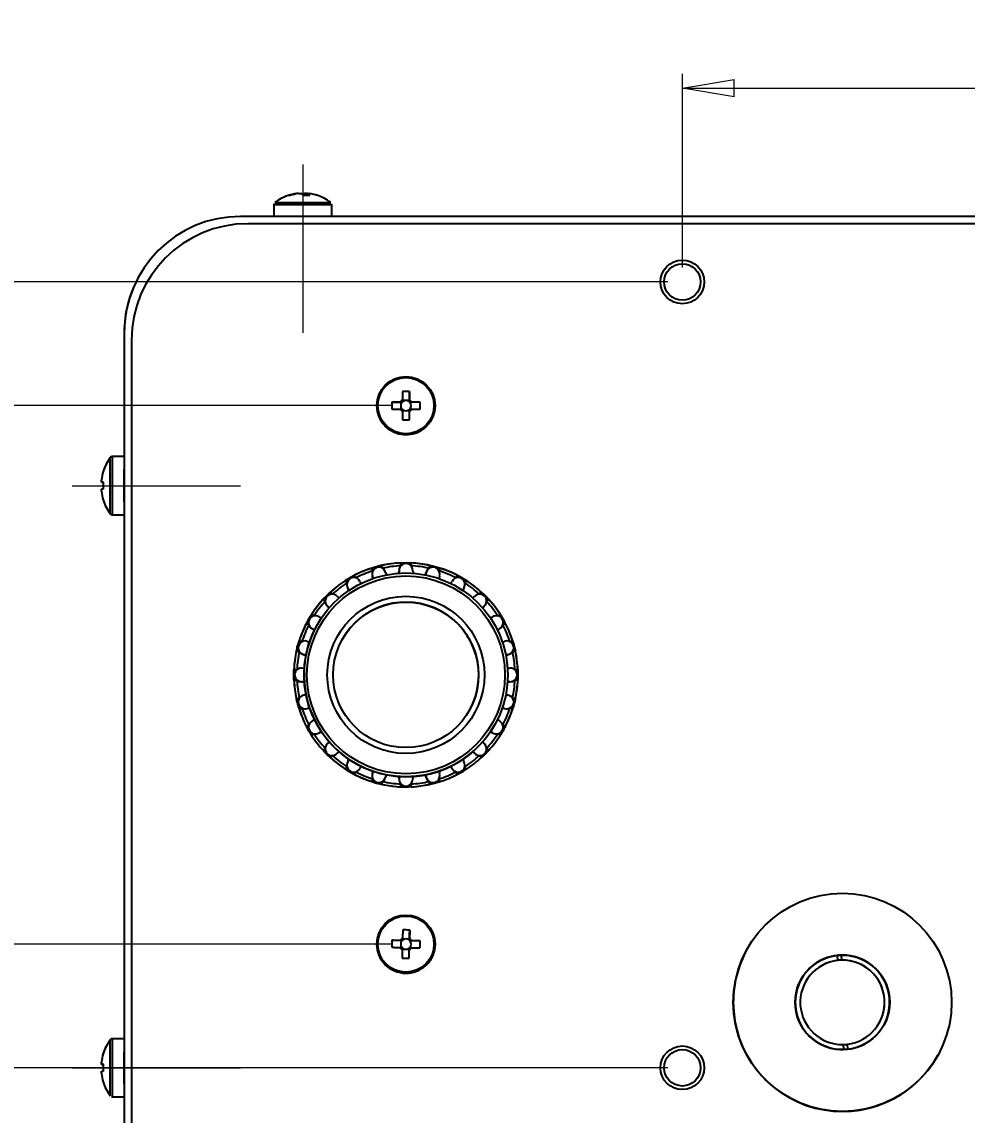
# Model space of a CAD drawing. Header units: millimetres. Extents: x 0 to 841, y 0 to 594.
# Drawn here: x 124.3 to 189.2, y 444.2 to 519.3 of the extents above; entities that cross this region are included whole.
import ezdxf

# ---------------------------------------------------------------- set-up
doc = ezdxf.new("R2010")
doc.units = ezdxf.units.MM
doc.linetypes.add('CENTERX2', pattern=[20.32, 12.7, -2.54, 2.54, -2.54])
doc.styles.add('SLDTEXTSTYLE0', font='TXT', dxfattribs={"width": 0.7})
doc.dimstyles.new('SLDDIMSTYLE0', dxfattribs={"dimtxt": 3.5, "dimasz": 3.556, "dimexe": 0, "dimexo": 0.0625, "dimgap": 0.875, "dimtad": 1, "dimrnd": 1e-09, "dimzin": 12, "dimdsep": 46, "dimtxsty": 'SLDTEXTSTYLE0', "dimblk1": 'CLOSED', "dimblk2": 'CLOSED', "dimsah": 1, "dimcen": 0.09, "dimadec": 0, "dimazin": 3, "dimtfac": 1, "dimtofl": 0, "dimtmove": 0, "dimatfit": 3, "dimldrblk": 'CLOSED', "dimfxl": 0, "dimfrac": 2, "dimtolj": 1, "dimtzin": 12, "dimarcsym": 0})

# ---------------------------------------------------------------- blocks, each defined once
blk = doc.blocks.new('_Closed')
at = {"color": 0, "linetype": 'ByBlock', "lineweight": -2}
for p, q in [((-1, 0.166667), (0, 0)), ((-1, 0.166667), (-1, -0.166667)), ((0, 0), (-1, -0.166667)), ((0, 0), (-1, 0))]:
    blk.add_line(p, q, dxfattribs=at)
blk = doc.blocks.new('_D_2')
at = {"color": 7, "linetype": 'Continuous', "lineweight": 18}
for p, q in [((169.65, 502.461), (169.65, 515.766)), ((230.79, 502.461), (230.79, 515.766)), ((169.65, 514.766), (230.79, 514.766))]:
    blk.add_line(p, q, dxfattribs=at)
at = {"color": 7, "linetype": 'Continuous', "lineweight": 18, "xscale": 3.556, "yscale": 3.556}
for p, rotation in [((169.65, 514.766, 0.45), 179.9999999103701), ((230.79, 514.766, 0.45), 359.9999999103701)]:
    blk.add_blockref('_Closed', p, dxfattribs=dict(at, rotation=rotation))
at = {"color": 7, "linetype": 'Continuous', "lineweight": 18, "insert": (198.886, 519.278), "char_height": 3.5, "attachment_point": 1, "rotation": 360, "style": 'SLDTEXTSTYLE0'}
blk.add_mtext('61', dxfattribs=at)
blk = doc.blocks.new('_D_3')
at = {"color": 7, "linetype": 'Continuous', "lineweight": 18}
for p, q in [((149.65, 492.961), (100.721, 492.961)), ((101.721, 492.961), (101.721, 455.961)), ((149.65, 455.961), (100.721, 455.961))]:
    blk.add_line(p, q, dxfattribs=at)
at = {"color": 7, "linetype": 'Continuous', "lineweight": 18, "xscale": 3.556, "yscale": 3.556}
for p, rotation in [((101.721, 492.961, 0.45), 89.99999991422226), ((101.721, 455.961, 0.45), 269.9999999142223)]:
    blk.add_blockref('_Closed', p, dxfattribs=dict(at, rotation=rotation))
at = {"color": 7, "linetype": 'Continuous', "lineweight": 18, "insert": (97.209, 472.336), "char_height": 3.5, "attachment_point": 1, "rotation": 90, "style": 'SLDTEXTSTYLE0'}
blk.add_mtext('37', dxfattribs=at)
blk = doc.blocks.new('_D_4')
at = {"color": 7, "linetype": 'Continuous', "lineweight": 18}
for p, q in [((168.65, 501.461), (76.721, 501.461)), ((77.721, 501.461), (77.721, 447.461)), ((168.65, 447.461), (76.721, 447.461))]:
    blk.add_line(p, q, dxfattribs=at)
at = {"color": 7, "linetype": 'Continuous', "lineweight": 18, "xscale": 3.556, "yscale": 3.556}
for p, rotation in [((77.721, 501.461, 0.45), 89.99999991437554), ((77.721, 447.461, 0.45), 269.9999999143755)]:
    blk.add_blockref('_Closed', p, dxfattribs=dict(at, rotation=rotation))
at = {"color": 7, "linetype": 'Continuous', "lineweight": 18, "insert": (73.209, 472.336), "char_height": 3.5, "attachment_point": 1, "rotation": 90, "style": 'SLDTEXTSTYLE0'}
blk.add_mtext('54', dxfattribs=at)

msp = doc.modelspace()

# ---------------------------------------------------------------- linework, layer by layer
at = {"color": 7, "linetype": 'CENTERX2', "lineweight": 18}
for p, q in [((143.57, 509.529), (143.57, 497.961)), ((127.722, 487.461), (139.29, 487.461)), ((127.722, 447.461), (139.29, 447.461))]:
    msp.add_line(p, q, dxfattribs=at)
at = {"color": 7, "linetype": 'Continuous', "lineweight": 25}
for p, q in [((143.241, 507.529), (143.138, 507.529)), ((143.238, 507.527), (143.247, 507.527)), ((143.259, 507.529), (143.434, 507.529)), ((143.881, 507.529), (143.706, 507.529)), ((143.708, 507.401), (143.706, 507.529)), ((143.881, 507.529), (143.871, 507.401)), ((143.898, 507.529), (143.896, 507.401)), ((143.898, 507.529), (144.001, 507.529)), ((141.569, 506.769), (141.569, 505.961)), ((141.57, 506.771), (141.57, 505.961)), ((145.57, 505.961), (145.57, 506.771)), ((240.29, 505.961), (139.29, 505.961)), ((239.79, 505.461), (139.79, 505.461)), ((239.79, 505.461), (139.79, 505.461)), ((142.57, 505.461), (142.57, 505.461)), ((143.57, 505.461), (142.57, 505.461)), ((144.57, 505.461), (144.57, 505.461)), ((132.29, 501.834), (132.289, 501.833)), ((131.289, 497.959), (131.29, 497.961)), ((131.289, 497.959), (131.289, 489.461)), ((131.29, 497.961), (131.29, 433.461)), ((131.79, 497.461), (131.79, 433.461)), ((131.79, 497.461), (131.79, 433.461)), ((148.9, 493.929), (148.9, 493.929)), ((150.89, 493.931), (150.89, 493.303)), ((149.68, 493.201), (150.308, 493.201)), ((150.308, 493.201), (150.388, 493.201)), ((150.308, 493.201), (150.308, 493.058)), ((150.308, 492.864), (150.308, 492.721)), ((150.553, 493.303), (150.41, 493.303)), ((150.89, 493.303), (150.747, 493.303)), ((150.89, 493.303), (150.89, 493.223)), ((150.912, 493.201), (150.992, 493.201)), ((151.62, 493.201), (150.992, 493.201)), ((150.992, 493.058), (150.992, 493.201)), ((150.992, 492.721), (150.992, 492.864)), ((151.62, 493.201), (151.034, 493.201)), ((149.68, 492.721), (150.266, 492.721)), ((150.41, 492.619), (150.553, 492.619)), ((150.747, 492.619), (150.89, 492.619)), ((150.89, 492.698), (150.89, 492.619)), ((150.89, 491.99), (150.89, 492.619)), ((151.034, 492.721), (151.62, 492.721)), ((152.4, 491.992), (152.4, 491.992)), ((131.29, 489.461), (130.48, 489.461)), ((129.849, 488.43), (129.849, 488.429)), ((129.721, 487.699), (129.721, 487.843)), ((129.721, 487.699), (129.867, 487.699)), ((129.849, 487.699), (129.721, 487.699)), ((129.722, 487.701), (129.722, 487.844)), ((129.722, 487.701), (129.85, 487.701)), ((129.722, 487.701), (129.827, 487.701)), ((129.85, 487.701), (129.722, 487.701)), ((129.721, 487.076), (129.721, 487.219)), ((130.335, 485.531), (130.335, 485.535)), ((130.479, 485.459), (131.289, 485.459)), ((130.48, 485.461), (131.29, 485.461)), ((131.289, 485.459), (131.289, 485.461)), ((131.289, 485.459), (131.289, 449.461)), ((148.381, 481.624), (148.371, 481.606)), ((148.381, 481.624), (148.381, 481.624)), ((150.162, 481.444), (150.181, 481.61)), ((150.181, 481.61), (150.162, 481.444)), ((150.181, 481.61), (150.181, 481.61)), ((150.239, 481.868), (150.239, 481.868)), ((151.119, 481.61), (151.138, 481.444)), ((152.097, 481.624), (152.097, 481.624)), ((153.382, 481.659), (152.381, 481.963)), ((146.649, 480.906), (146.649, 480.906)), ((147.481, 480.887), (147.581, 480.752)), ((148.371, 481.079), (148.347, 481.245)), ((148.347, 481.245), (148.347, 481.245)), ((148.347, 481.245), (148.371, 481.079)), ((149.252, 481.488), (149.314, 481.332)), ((151.986, 481.332), (152.048, 481.488)), ((152.048, 481.488), (151.998, 481.352)), ((152.048, 481.488), (152.048, 481.488)), ((152.953, 481.245), (152.928, 481.08)), ((153.719, 480.752), (153.819, 480.887)), ((153.819, 480.887), (153.809, 480.867)), ((153.829, 480.906), (153.819, 480.887)), ((153.819, 480.887), (153.819, 480.887)), ((153.829, 480.906), (153.829, 480.906)), ((146.736, 480.264), (146.669, 480.418)), ((146.669, 480.418), (146.669, 480.418)), ((146.669, 480.418), (146.736, 480.264)), ((154.631, 480.418), (154.564, 480.264)), ((154.61, 480.385), (154.631, 480.418)), ((154.631, 480.418), (154.651, 480.452)), ((154.631, 480.418), (154.631, 480.418)), ((154.651, 480.452), (154.651, 480.452)), ((145.162, 479.765), (145.162, 479.765)), ((145.926, 479.848), (146.057, 479.743)), ((155.243, 479.743), (155.374, 479.848)), ((156.138, 479.31), (156.138, 479.31)), ((145.367, 479.053), (145.263, 479.185)), ((145.263, 479.185), (145.263, 479.185)), ((145.263, 479.185), (145.367, 479.053)), ((156.037, 479.185), (155.936, 479.059)), ((155.936, 479.059), (156.037, 479.185)), ((156.037, 479.185), (156.037, 479.185)), ((143.913, 478.189), (143.913, 478.189)), ((144.021, 478.278), (144.021, 478.278)), ((144.525, 477.85), (144.525, 477.85)), ((144.692, 478.441), (144.846, 478.374)), ((156.454, 478.374), (156.607, 478.441)), ((157.279, 477.823), (157.279, 477.823)), ((144.359, 477.53), (144.224, 477.63)), ((144.224, 477.63), (144.224, 477.63)), ((144.224, 477.63), (144.359, 477.53)), ((157.076, 477.63), (156.941, 477.53)), ((156.941, 477.53), (157.076, 477.63)), ((157.076, 477.63), (157.076, 477.63)), ((143.303, 476.546), (143.303, 476.546)), ((143.865, 476.764), (144.031, 476.739)), ((157.269, 476.739), (157.435, 476.764)), ((143.779, 475.797), (143.623, 475.858)), ((143.623, 475.858), (143.623, 475.858)), ((143.623, 475.858), (143.779, 475.797)), ((157.677, 475.858), (157.521, 475.797)), ((157.521, 475.797), (157.677, 475.858)), ((157.677, 475.858), (157.677, 475.858)), ((157.977, 476.06), (157.996, 476.092)), ((157.996, 476.092), (157.997, 476.092)), ((143.5, 474.929), (143.667, 474.948)), ((157.633, 474.948), (157.8, 474.929)), ((143.059, 474.688), (143.059, 474.688)), ((158.241, 474.233), (158.241, 474.233)), ((158.34, 474.076), (158.35, 474.461)), ((143.667, 473.973), (143.5, 473.992)), ((143.5, 473.992), (143.5, 473.992)), ((143.5, 473.992), (143.667, 473.973)), ((157.8, 473.992), (157.633, 473.973)), ((157.633, 473.973), (157.8, 473.992)), ((157.8, 473.992), (157.8, 473.992)), ((143.303, 472.83), (143.303, 472.83)), ((143.623, 473.063), (143.779, 473.124)), ((157.521, 473.124), (157.677, 473.063)), ((144.031, 472.182), (143.865, 472.157)), ((143.865, 472.157), (144.031, 472.182)), ((143.865, 472.157), (143.865, 472.157)), ((157.435, 472.157), (157.269, 472.182)), ((157.269, 472.182), (157.435, 472.157)), ((157.435, 472.157), (157.435, 472.157)), ((157.996, 472.375), (157.997, 472.375)), ((144.021, 471.098), (144.021, 471.098)), ((144.224, 471.292), (144.359, 471.392)), ((156.775, 471.071), (156.775, 471.071)), ((156.941, 471.391), (157.076, 471.292)), ((144.846, 470.547), (144.692, 470.48)), ((144.692, 470.48), (144.846, 470.547)), ((144.692, 470.48), (144.692, 470.48)), ((156.607, 470.48), (156.453, 470.547)), ((156.453, 470.547), (156.607, 470.48)), ((156.607, 470.48), (156.607, 470.48)), ((157.279, 470.643), (157.279, 470.643)), ((157.387, 470.732), (157.387, 470.732)), ((145.162, 469.611), (145.162, 469.611)), ((145.263, 469.736), (145.364, 469.862)), ((155.932, 469.868), (156.037, 469.736)), ((146.057, 469.178), (145.926, 469.074)), ((145.926, 469.074), (146.057, 469.178)), ((145.926, 469.074), (145.926, 469.074)), ((155.374, 469.074), (155.243, 469.178)), ((155.243, 469.178), (155.374, 469.074)), ((155.374, 469.074), (155.374, 469.074)), ((156.138, 469.156), (156.138, 469.156)), ((146.649, 468.47), (146.649, 468.47)), ((146.669, 468.503), (146.736, 468.657)), ((146.736, 468.657), (146.69, 468.537)), ((147.471, 468.015), (147.471, 468.015)), ((147.581, 468.169), (147.481, 468.034)), ((147.491, 468.054), (147.581, 468.169)), ((153.819, 468.034), (153.719, 468.169)), ((153.719, 468.169), (153.819, 468.034)), ((153.819, 468.034), (153.819, 468.034)), ((154.564, 468.657), (154.631, 468.503)), ((154.651, 468.015), (154.651, 468.015)), ((148.347, 467.676), (148.371, 467.842)), ((148.371, 467.842), (148.347, 467.676)), ((148.347, 467.676), (148.347, 467.676)), ((149.202, 467.297), (149.202, 467.297)), ((149.314, 467.589), (149.252, 467.433)), ((149.302, 467.569), (149.314, 467.589)), ((150.181, 467.311), (150.162, 467.478)), ((150.162, 467.478), (150.181, 467.311)), ((150.181, 467.311), (150.181, 467.311)), ((151.138, 467.478), (151.119, 467.311)), ((152.048, 467.433), (151.986, 467.589)), ((151.986, 467.589), (152.048, 467.433)), ((152.048, 467.433), (152.048, 467.433)), ((152.919, 467.297), (152.919, 467.297)), ((152.928, 467.842), (152.953, 467.676)), ((151.061, 467.053), (151.061, 467.053)), ((148.9, 456.929), (148.9, 456.929)), ((150.913, 456.925), (150.898, 456.297)), ((149.686, 456.223), (150.314, 456.209)), ((150.314, 456.209), (150.31, 456.066)), ((150.314, 456.209), (150.393, 456.207)), ((150.561, 456.305), (150.418, 456.308)), ((150.898, 456.297), (150.755, 456.3)), ((150.898, 456.297), (150.896, 456.217)), ((150.918, 456.194), (150.997, 456.192)), ((150.994, 456.049), (150.997, 456.192)), ((151.625, 456.178), (150.997, 456.192)), ((150.306, 455.872), (150.302, 455.729)), ((150.402, 455.624), (150.545, 455.621)), ((150.739, 455.616), (150.882, 455.613)), ((150.867, 454.985), (150.882, 455.613)), ((150.884, 455.693), (150.882, 455.613)), ((150.986, 455.713), (150.989, 455.856)), ((174.088, 455.591), (174.088, 455.591)), ((152.4, 454.992), (152.4, 454.992)), ((180.286, 455.179), (180.309, 454.839)), ((180.608, 454.859), (180.586, 455.198)), ((183.485, 450.39), (183.485, 450.39)), ((130.365, 449.419), (130.352, 449.408)), ((130.471, 449.46), (130.426, 449.45)), ((131.29, 449.461), (130.48, 449.461)), ((180.692, 449.059), (180.714, 448.72)), ((181.013, 448.74), (180.991, 449.079)), ((181.013, 448.74), (180.991, 449.079)), ((181.013, 448.74), (181.013, 448.74)), ((129.722, 447.701), (129.722, 447.844)), ((129.849, 448.429), (129.849, 448.429)), ((187.212, 448.327), (187.212, 448.328)), ((129.721, 447.699), (129.85, 447.699)), ((129.85, 447.699), (129.721, 447.699)), ((129.85, 447.701), (129.722, 447.701)), ((129.722, 447.701), (129.867, 447.701)), ((129.722, 447.221), (129.85, 447.221)), ((129.722, 447.077), (129.722, 447.221)), ((129.85, 447.701), (129.85, 447.701)), ((130.335, 445.531), (130.335, 445.535)), ((130.479, 445.459), (131.289, 445.459)), ((130.48, 445.461), (131.29, 445.461)), ((131.289, 445.459), (131.289, 445.461)), ((131.289, 445.459), (131.289, 433.459))]:
    msp.add_line(p, q, dxfattribs=at)
at = {"color": 8, "linetype": 'Continuous', "lineweight": 25}
for p, q in [((141.569, 506.769), (141.57, 506.769)), ((139.79, 505.461), (139.79, 505.461)), ((130.479, 445.459), (130.479, 445.463))]:
    msp.add_line(p, q, dxfattribs=at)
at = {"color": 8, "linetype": 'Continuous', "lineweight": 25, "flags": 128}
for points in [[(141.57, 506.771), (141.602, 506.771), (141.794, 506.771), (142.145, 506.771), (142.621, 506.771), (143.183, 506.771), (143.778, 506.771), (144.355, 506.771), (144.862, 506.771), (145.255, 506.771), (145.498, 506.771), (145.57, 506.771)], [(130.48, 485.461), (130.48, 485.511), (130.48, 485.729), (130.48, 486.101), (130.48, 486.593), (130.48, 487.163), (130.48, 487.759), (130.48, 488.329), (130.48, 488.821), (130.48, 489.193), (130.48, 489.411), (130.48, 489.461)], [(130.48, 445.461), (130.48, 445.483), (130.48, 445.659), (130.48, 445.995), (130.48, 446.461), (130.48, 447.016), (130.48, 447.61), (130.48, 448.191), (130.48, 448.708), (130.48, 449.113), (130.48, 449.372), (130.48, 449.461)]]:
    msp.add_lwpolyline(points, dxfattribs=at)
at = {"color": 7, "linetype": 'Continuous', "lineweight": 25, "flags": 128}
for points in [[(141.641, 506.914), (141.672, 506.914), (141.858, 506.914), (142.196, 506.914), (142.655, 506.914), (143.196, 506.914), (143.771, 506.914), (144.327, 506.914), (144.816, 506.914), (145.195, 506.914), (145.429, 506.914), (145.498, 506.914)], [(144.57, 505.461), (144.494, 505.461), (144.277, 505.461), (143.952, 505.461), (143.57, 505.461)], [(148.9, 493.929), (148.739, 493.55), (148.65, 492.961)], [(150.41, 493.931), (150.41, 493.859), (150.41, 493.787), (150.41, 493.714), (150.41, 493.64), (150.41, 493.567), (150.41, 493.493), (150.41, 493.419), (150.41, 493.344)], [(150.89, 493.344), (150.89, 493.419), (150.89, 493.493), (150.89, 493.567), (150.89, 493.64), (150.89, 493.714), (150.89, 493.787), (150.89, 493.859), (150.89, 493.931)], [(150.266, 493.201), (150.192, 493.201), (150.117, 493.201), (150.044, 493.201), (149.97, 493.201), (149.897, 493.201), (149.824, 493.201), (149.752, 493.201), (149.68, 493.201)], [(150.41, 492.577), (150.41, 492.502), (150.41, 492.428), (150.41, 492.354), (150.41, 492.281), (150.41, 492.207), (150.41, 492.135), (150.41, 492.062), (150.41, 491.99)], [(150.89, 491.99), (150.89, 492.062), (150.89, 492.135), (150.89, 492.207), (150.89, 492.281), (150.89, 492.354), (150.89, 492.428), (150.89, 492.502), (150.89, 492.577)], [(130.336, 485.532), (130.336, 485.581), (130.336, 485.791), (130.336, 486.149), (130.336, 486.624), (130.336, 487.174), (130.336, 487.749), (130.336, 488.298), (130.336, 488.773), (130.336, 489.131), (130.336, 489.341), (130.336, 489.389)], [(129.849, 488.43), (129.845, 488.431), (129.843, 488.433), (129.841, 488.433), (129.841, 488.434), (129.841, 488.433), (129.843, 488.433), (129.845, 488.431), (129.849, 488.43)], [(129.85, 488.431), (129.846, 488.433), (129.844, 488.434), (129.842, 488.435), (129.842, 488.435), (129.842, 488.435), (129.844, 488.434), (129.846, 488.433), (129.85, 488.431)], [(131.29, 486.361), (131.29, 486.361), (131.29, 486.445), (131.29, 486.683), (131.29, 487.04), (131.29, 487.461), (131.29, 487.882), (131.29, 488.239), (131.29, 488.477), (131.29, 488.561)], [(129.849, 487.699), (129.827, 487.699), (129.807, 487.699), (129.788, 487.699), (129.771, 487.699), (129.756, 487.699), (129.743, 487.699), (129.731, 487.699), (129.721, 487.699)], [(129.721, 487.699), (129.731, 487.699), (129.743, 487.699), (129.756, 487.699), (129.771, 487.699), (129.788, 487.699), (129.807, 487.699), (129.827, 487.699), (129.849, 487.699)], [(129.722, 487.077), (129.722, 487.091), (129.722, 487.107), (129.722, 487.123), (129.722, 487.141), (129.722, 487.159), (129.722, 487.179), (129.722, 487.2), (129.722, 487.221)], [(129.842, 486.486), (129.841, 486.485), (129.841, 486.485), (129.841, 486.485)], [(129.85, 486.491), (129.846, 486.489), (129.844, 486.488), (129.842, 486.487), (129.842, 486.487), (129.842, 486.487)], [(148.371, 481.606), (148.359, 481.643), (148.348, 481.679), (148.338, 481.712), (148.328, 481.741), (148.321, 481.764), (148.315, 481.782), (148.312, 481.793), (148.311, 481.797)], [(149.045, 481.991), (148.936, 481.967), (148.397, 481.823)], [(149.05, 481.788), (149.042, 481.826), (149.034, 481.863), (149.027, 481.897), (149.02, 481.926), (149.015, 481.95), (149.011, 481.969), (149.009, 481.98), (149.008, 481.983)], [(150.298, 481.952), (150.296, 481.991), (150.295, 482.029), (150.293, 482.063), (150.292, 482.094), (150.291, 482.118), (150.29, 482.137), (150.289, 482.148), (150.289, 482.152)], [(151.001, 481.952), (151.003, 481.991), (151.005, 482.029), (151.007, 482.063), (151.008, 482.094), (151.009, 482.118), (151.01, 482.137), (151.011, 482.148), (151.011, 482.152)], [(152.249, 481.788), (152.258, 481.826), (152.266, 481.863), (152.273, 481.897), (152.279, 481.926), (152.285, 481.95), (152.289, 481.969), (152.291, 481.98), (152.292, 481.983)], [(152.928, 481.606), (152.94, 481.643), (152.952, 481.679), (152.962, 481.712), (152.971, 481.741), (152.979, 481.764), (152.985, 481.782), (152.988, 481.793), (152.989, 481.797)], [(146.6, 480.773), (146.578, 480.806), (146.558, 480.837), (146.54, 480.866), (146.523, 480.892), (146.51, 480.913), (146.5, 480.928), (146.494, 480.938), (146.492, 480.941)], [(146.649, 480.906), (146.63, 480.867), (146.6, 480.773)], [(147.208, 481.124), (147.191, 481.159), (147.173, 481.192), (147.157, 481.223), (147.144, 481.25), (147.132, 481.272), (147.124, 481.289), (147.118, 481.299), (147.117, 481.302)], [(154.091, 481.124), (154.109, 481.159), (154.126, 481.192), (154.142, 481.223), (154.156, 481.25), (154.168, 481.272), (154.176, 481.289), (154.181, 481.299), (154.183, 481.302)], [(154.7, 480.773), (154.721, 480.806), (154.742, 480.837), (154.76, 480.866), (154.777, 480.892), (154.79, 480.913), (154.8, 480.928), (154.806, 480.938), (154.808, 480.941)], [(145.601, 480.007), (145.575, 480.035), (145.549, 480.063), (145.526, 480.089), (145.506, 480.111), (145.489, 480.13), (145.477, 480.143), (145.469, 480.152), (145.466, 480.155)], [(155.699, 480.007), (155.725, 480.035), (155.75, 480.063), (155.774, 480.089), (155.794, 480.111), (155.811, 480.13), (155.823, 480.143), (155.831, 480.152), (155.833, 480.155)], [(145.104, 479.509), (145.075, 479.536), (145.047, 479.561), (145.022, 479.584), (144.999, 479.605), (144.981, 479.621), (144.967, 479.634), (144.959, 479.641), (144.956, 479.644)], [(156.196, 479.509), (156.225, 479.536), (156.253, 479.561), (156.278, 479.584), (156.301, 479.605), (156.319, 479.621), (156.333, 479.634), (156.341, 479.641), (156.344, 479.644)], [(144.338, 478.511), (144.305, 478.532), (144.273, 478.552), (144.244, 478.571), (144.219, 478.587), (144.198, 478.601), (144.182, 478.611), (144.173, 478.617), (144.169, 478.619)], [(156.962, 478.511), (156.995, 478.532), (157.027, 478.552), (157.056, 478.571), (157.081, 478.587), (157.102, 478.601), (157.118, 478.611), (157.127, 478.617), (157.13, 478.619)], [(143.986, 477.902), (143.951, 477.92), (143.918, 477.937), (143.887, 477.953), (143.86, 477.967), (143.838, 477.978), (143.822, 477.987), (143.812, 477.992), (143.808, 477.994)], [(157.314, 477.902), (157.348, 477.92), (157.382, 477.937), (157.412, 477.953), (157.439, 477.967), (157.461, 477.978), (157.478, 477.987), (157.488, 477.992), (157.491, 477.994)], [(143.504, 476.739), (143.467, 476.751), (143.431, 476.762), (143.399, 476.773), (143.37, 476.782), (143.346, 476.79), (143.328, 476.795), (143.317, 476.799), (143.314, 476.8)], [(157.795, 476.739), (157.833, 476.751), (157.868, 476.762), (157.901, 476.773), (157.93, 476.782), (157.954, 476.79), (157.971, 476.795), (157.982, 476.799), (157.986, 476.8)], [(143.322, 476.06), (143.284, 476.068), (143.248, 476.076), (143.214, 476.084), (143.184, 476.09), (143.16, 476.095), (143.142, 476.099), (143.131, 476.102), (143.127, 476.103)], [(157.977, 476.06), (158.015, 476.068), (158.052, 476.076), (158.086, 476.084), (158.116, 476.09), (158.14, 476.095), (158.158, 476.099), (158.169, 476.102), (158.173, 476.103)], [(143.158, 474.812), (143.119, 474.814), (143.082, 474.816), (143.047, 474.817), (143.017, 474.819), (142.992, 474.82), (142.974, 474.821), (142.962, 474.821), (142.958, 474.821)], [(158.142, 474.812), (158.181, 474.814), (158.218, 474.816), (158.253, 474.817), (158.283, 474.819), (158.308, 474.82), (158.326, 474.821), (158.338, 474.821), (158.341, 474.821)], [(142.958, 474.1), (142.962, 474.1), (142.974, 474.1), (142.992, 474.101), (143.017, 474.102), (143.047, 474.104), (143.082, 474.105), (143.119, 474.107), (143.158, 474.109)], [(158.142, 474.109), (158.208, 474.182), (158.241, 474.233)], [(158.341, 474.1), (158.338, 474.1), (158.326, 474.1), (158.308, 474.101), (158.283, 474.102), (158.253, 474.104), (158.218, 474.105), (158.181, 474.107), (158.142, 474.109)], [(143.127, 472.818), (143.131, 472.819), (143.142, 472.822), (143.16, 472.826), (143.184, 472.831), (143.214, 472.837), (143.248, 472.845), (143.284, 472.853), (143.322, 472.861)], [(157.908, 471.888), (158.008, 472.191), (158.153, 472.73)], [(158.173, 472.818), (158.169, 472.819), (158.158, 472.822), (158.14, 472.826), (158.116, 472.831), (158.086, 472.837), (158.052, 472.845), (158.015, 472.853), (157.977, 472.861)], [(143.314, 472.121), (143.317, 472.122), (143.328, 472.126), (143.346, 472.131), (143.37, 472.139), (143.399, 472.148), (143.431, 472.159), (143.467, 472.17), (143.504, 472.182)], [(157.986, 472.121), (157.982, 472.122), (157.971, 472.126), (157.954, 472.131), (157.93, 472.139), (157.901, 472.148), (157.868, 472.159), (157.833, 472.17), (157.795, 472.182)], [(143.808, 470.927), (143.812, 470.929), (143.822, 470.934), (143.838, 470.943), (143.86, 470.954), (143.887, 470.968), (143.918, 470.984), (143.951, 471.001), (143.986, 471.019)], [(144.021, 471.098), (144.003, 471.062), (143.986, 471.019)], [(157.491, 470.927), (157.488, 470.929), (157.478, 470.934), (157.461, 470.943), (157.439, 470.954), (157.412, 470.968), (157.382, 470.984), (157.348, 471.001), (157.314, 471.019)], [(157.387, 470.732), (157.587, 471.12), (157.795, 471.59)], [(144.169, 470.302), (144.173, 470.304), (144.182, 470.31), (144.198, 470.32), (144.219, 470.334), (144.244, 470.35), (144.273, 470.369), (144.305, 470.389), (144.338, 470.41)], [(157.13, 470.302), (157.127, 470.304), (157.118, 470.31), (157.102, 470.32), (157.081, 470.334), (157.056, 470.35), (157.027, 470.369), (156.995, 470.389), (156.962, 470.41)], [(144.956, 469.277), (144.959, 469.28), (144.967, 469.287), (144.981, 469.3), (144.999, 469.316), (145.022, 469.337), (145.047, 469.36), (145.075, 469.385), (145.104, 469.412)], [(145.466, 468.767), (145.469, 468.769), (145.477, 468.778), (145.489, 468.792), (145.506, 468.81), (145.526, 468.832), (145.549, 468.858), (145.575, 468.886), (145.601, 468.914)], [(155.833, 468.767), (155.831, 468.769), (155.823, 468.778), (155.811, 468.792), (155.794, 468.81), (155.774, 468.832), (155.75, 468.858), (155.725, 468.886), (155.699, 468.914)], [(156.344, 469.277), (156.341, 469.28), (156.333, 469.287), (156.319, 469.3), (156.301, 469.316), (156.278, 469.337), (156.253, 469.36), (156.225, 469.385), (156.196, 469.412)], [(146.492, 467.98), (146.494, 467.983), (146.5, 467.993), (146.51, 468.008), (146.523, 468.029), (146.54, 468.055), (146.558, 468.084), (146.578, 468.115), (146.6, 468.148)], [(154.808, 467.98), (154.806, 467.983), (154.8, 467.993), (154.79, 468.008), (154.777, 468.029), (154.76, 468.055), (154.742, 468.084), (154.721, 468.115), (154.7, 468.148)], [(147.117, 467.619), (147.118, 467.622), (147.124, 467.633), (147.132, 467.649), (147.144, 467.671), (147.157, 467.698), (147.173, 467.729), (147.191, 467.762), (147.208, 467.797)], [(148.311, 467.125), (148.312, 467.128), (148.315, 467.139), (148.321, 467.157), (148.328, 467.18), (148.338, 467.209), (148.348, 467.242), (148.359, 467.278), (148.371, 467.315)], [(152.989, 467.125), (152.988, 467.128), (152.985, 467.139), (152.979, 467.157), (152.971, 467.18), (152.962, 467.209), (152.952, 467.242), (152.94, 467.278), (152.928, 467.315)], [(154.183, 467.619), (154.181, 467.622), (154.176, 467.633), (154.168, 467.649), (154.156, 467.671), (154.142, 467.698), (154.126, 467.729), (154.109, 467.762), (154.091, 467.797)], [(149.008, 466.938), (149.009, 466.941), (149.011, 466.953), (149.015, 466.971), (149.02, 466.995), (149.027, 467.025), (149.034, 467.058), (149.042, 467.095), (149.05, 467.133)], [(150.289, 466.769), (150.289, 466.773), (150.29, 466.784), (150.291, 466.803), (150.292, 466.828), (150.293, 466.858), (150.295, 466.892), (150.296, 466.93), (150.298, 466.969)], [(151.011, 466.769), (151.011, 466.773), (151.01, 466.784), (151.009, 466.803), (151.008, 466.828), (151.007, 466.858), (151.005, 466.892), (151.003, 466.93), (151.001, 466.969)], [(152.292, 466.938), (152.291, 466.941), (152.289, 466.953), (152.285, 466.971), (152.279, 466.995), (152.273, 467.025), (152.266, 467.058), (152.258, 467.095), (152.249, 467.133)], [(150.433, 456.936), (150.431, 456.864), (150.429, 456.792), (150.428, 456.719), (150.426, 456.646), (150.424, 456.572), (150.422, 456.498), (150.421, 456.424), (150.419, 456.35)], [(150.899, 456.338), (150.901, 456.413), (150.902, 456.487), (150.904, 456.561), (150.906, 456.635), (150.908, 456.708), (150.909, 456.781), (150.911, 456.853), (150.913, 456.925)], [(150.272, 456.21), (150.197, 456.211), (150.123, 456.213), (150.049, 456.215), (149.976, 456.217), (149.903, 456.218), (149.83, 456.22), (149.757, 456.222), (149.686, 456.223)], [(151.625, 456.178), (151.554, 456.179), (151.481, 456.181), (151.408, 456.183), (151.335, 456.184), (151.262, 456.186), (151.188, 456.188), (151.114, 456.19), (151.039, 456.191)], [(149.674, 455.743), (149.746, 455.742), (149.818, 455.74), (149.891, 455.738), (149.964, 455.737), (150.038, 455.735), (150.112, 455.733), (150.186, 455.731), (150.261, 455.73)], [(150.401, 455.583), (150.399, 455.508), (150.397, 455.434), (150.396, 455.36), (150.394, 455.286), (150.392, 455.213), (150.39, 455.14), (150.389, 455.068), (150.387, 454.996)], [(150.867, 454.985), (150.869, 455.057), (150.87, 455.129), (150.872, 455.202), (150.874, 455.275), (150.875, 455.349), (150.877, 455.423), (150.879, 455.497), (150.881, 455.571)], [(151.028, 455.712), (151.102, 455.71), (151.176, 455.708), (151.25, 455.706), (151.324, 455.705), (151.397, 455.703), (151.47, 455.701), (151.542, 455.699), (151.614, 455.698)], [(130.336, 445.532), (130.336, 445.554), (130.336, 445.723), (130.336, 446.047), (130.336, 446.497), (130.336, 447.032), (130.336, 447.605), (130.336, 448.165), (130.336, 448.663), (130.336, 449.054), (130.336, 449.304), (130.336, 449.389), (130.336, 449.389)], [(131.29, 446.361), (131.29, 446.444), (131.29, 446.683), (131.29, 447.04), (131.29, 447.461), (131.29, 447.882), (131.29, 448.239), (131.29, 448.477), (131.29, 448.561)], [(129.721, 447.699), (129.721, 447.721), (129.721, 447.741), (129.721, 447.761), (129.721, 447.779), (129.721, 447.797), (129.721, 447.813), (129.721, 447.829), (129.721, 447.843)], [(129.849, 448.429), (129.845, 448.431), (129.843, 448.433), (129.841, 448.433), (129.841, 448.434), (129.841, 448.433), (129.843, 448.433), (129.845, 448.431), (129.849, 448.43)], [(129.85, 448.431), (129.846, 448.433), (129.844, 448.434), (129.842, 448.435), (129.842, 448.435), (129.842, 448.435), (129.844, 448.434), (129.846, 448.433), (129.85, 448.431)], [(129.849, 447.7), (129.827, 447.699), (129.807, 447.699), (129.788, 447.699), (129.771, 447.699), (129.756, 447.699), (129.743, 447.699), (129.731, 447.699), (129.721, 447.699)], [(129.721, 447.699), (129.731, 447.699), (129.743, 447.699), (129.756, 447.699), (129.771, 447.699), (129.788, 447.699), (129.807, 447.699), (129.827, 447.699), (129.849, 447.699)], [(129.721, 447.076), (129.721, 447.09), (129.721, 447.105), (129.721, 447.122), (129.721, 447.139), (129.721, 447.158), (129.721, 447.178), (129.721, 447.198), (129.721, 447.219)], [(129.842, 446.486), (129.841, 446.485), (129.841, 446.485), (129.841, 446.485)], [(129.85, 446.491), (129.846, 446.489), (129.844, 446.488), (129.842, 446.487), (129.842, 446.487), (129.842, 446.487)]]:
    msp.add_lwpolyline(points, dxfattribs=at)
at = {"color": 7, "linetype": 'Continuous', "lineweight": 25}
for centre, radius in [((169.65, 501.461), 1.5), ((169.65, 501.461), 1.25), ((150.65, 492.961), 2), ((150.65, 492.961), 1.928), ((150.65, 474.461), 7), ((150.65, 474.461), 6.8), ((150.65, 474.461), 5.4), ((150.65, 474.461), 5), ((180.65, 451.959), 7.5), ((150.65, 455.961), 2), ((150.65, 455.961), 1.928), ((180.65, 451.959), 3.25), ((169.65, 447.461), 1.5), ((169.65, 447.461), 1.25)]:
    msp.add_circle(centre, radius, dxfattribs=at)
for centre, radius, start, end in [((143.57, 504.361), 3.2, 107.36826, 127.05972), ((143.512, 504.547), 3.005, 97.14025, 108.25472), ((142.631, 507.182), 0.227, 74.5768, 105.4232), ((143.632, 504.548), 3.004, 97.13835, 108.25663), ((143.227, 507.142), 0.439, 36.19739, 61.89295), ((143.912, 507.142), 0.439, 118.10613, 143.80353), ((143.814, 504.101), 3.308, 85.97301, 94.02699), ((143.692, 507.142), 0.439, 36.19739, 61.89295), ((143.628, 504.549), 3.003, 71.74069, 82.86148), ((143.57, 504.361), 3.2, 52.94001, 72.63628), ((139.29, 497.961), 8, 89.99986, 179.99963), ((139.79, 497.461), 8, 89.99986, 179.99963), ((139.79, 497.461), 8, 90, 179.99965), ((139.289, 497.959), 8, 151.03897, 179.99963), ((150.65, 486.861), 7.074, 88.05574, 91.94426), ((150.65, 492.961), 2, 180.00049, 331.03897), ((156.754, 492.961), 7.078, 178.05743, 181.94346), ((150.65, 492.961), 0.453, 122.02821, 147.97249), ((150.65, 492.961), 0.356, 164.16826, 195.83244), ((150.65, 492.961), 0.355, 137.53801, 164.16826), ((150.65, 492.961), 0.356, 195.83244, 222.46269), ((150.65, 492.961), 0.355, 132.46269, 137.53801), ((150.65, 492.961), 0.355, 105.83244, 132.46269), ((150.65, 492.961), 0.355, 74.16826, 105.83244), ((150.65, 492.961), 0.355, 47.53801, 74.16826), ((150.65, 492.961), 0.453, 32.02821, 57.97249), ((150.65, 492.961), 0.355, 42.46269, 47.53801), ((150.65, 492.961), 0.355, 15.83244, 42.46269), ((150.65, 492.961), 0.356, 317.53801, 344.16826), ((150.65, 492.961), 0.356, 344.16826, 15.83244), ((144.549, 492.96), 7.076, 358.05664, 1.94425), ((150.65, 492.961), 0.453, 212.02821, 237.97249), ((150.65, 492.961), 0.356, 222.46269, 227.53801), ((150.65, 492.961), 0.356, 227.53801, 254.16826), ((150.65, 492.961), 0.356, 254.16826, 285.83244), ((150.65, 492.961), 0.356, 285.83244, 312.46269), ((150.65, 492.961), 0.453, 302.02821, 327.97249), ((150.65, 492.961), 0.356, 312.46269, 317.53801), ((150.65, 499.067), 7.081, 268.0595, 271.94406), ((132.89, 487.461), 3.2, 142.94001, 162.27445), ((132.889, 487.459), 3.191, 162.29943, 173.09425), ((132.889, 487.461), 3.191, 162.29887, 173.09476), ((132.889, 487.459), 3.2, 151.02853, 162.27445), ((129.916, 363.333), 124.368, 90.0306, 90.08953), ((133.374, 487.459), 3.533, 176.10453, 183.89503), ((133.373, 487.459), 3.533, 176.10413, 183.89542), ((133.375, 487.461), 3.533, 176.10453, 183.89503), ((133.374, 487.461), 3.533, 177.45039, 183.89536), ((132.889, 487.459), 3.191, 186.90547, 197.7003), ((129.892, 396.33), 90.891, 90.02643, 90.10706), ((132.889, 487.461), 3.191, 186.90488, 197.70079), ((132.889, 487.459), 3.2, 197.72528, 217.05972), ((132.89, 487.461), 3.2, 197.72528, 217.05972), ((150.65, 474.46), 7.7, 359.99965, 151.03897), ((150.65, 474.461), 7.7, 107.68663, 117.31337), ((150.65, 474.461), 7.5, 107.68663, 117.31337), ((148.791, 481.396), 0.47, 11.25, 198.75), ((148.791, 481.396), 0.47, 153.46799, 198.75), ((150.65, 474.461), 7.7, 92.68663, 102.31337), ((150.65, 474.461), 7.5, 92.68663, 102.31337), ((150.65, 481.641), 0.47, 356.25, 183.75), ((150.65, 481.641), 0.47, 151.03897, 183.75), ((150.65, 474.461), 7.5, 77.68663, 87.31337), ((150.65, 474.461), 7.7, 77.68663, 87.31337), ((152.508, 481.396), 0.47, 341.25, 168.75), ((152.508, 481.396), 0.47, 151.03897, 168.75), ((150.65, 474.461), 7.5, 62.68663, 72.31337), ((150.65, 474.461), 7.7, 62.68663, 72.31337), ((150.65, 474.461), 7.7, 122.68663, 132.31337), ((150.65, 474.461), 7.5, 122.68663, 132.31337), ((147.06, 480.679), 0.47, 26.25, 213.75), ((147.06, 480.679), 0.47, 168.46799, 213.75), ((154.24, 480.679), 0.47, 326.25, 153.75), ((150.65, 474.461), 7.5, 47.68663, 57.31337), ((150.65, 474.461), 7.7, 47.68663, 57.31337), ((150.65, 474.461), 7.7, 135.85711, 151.03897), ((150.65, 474.461), 7.7, 137.68663, 147.31337), ((150.65, 474.461), 7.5, 137.68663, 147.31337), ((145.573, 479.538), 0.47, 41.25, 228.75), ((145.573, 479.538), 0.47, 151.03897, 183.46799), ((145.573, 479.538), 0.47, 183.46799, 228.75), ((150.65, 474.461), 5, 331.03897, 151.03897), ((155.727, 479.538), 0.47, 311.25, 138.75), ((155.727, 479.538), 0.47, 311.25, 331.03897), ((150.65, 474.461), 7.5, 32.68663, 42.31337), ((150.65, 474.461), 7.7, 32.68663, 42.31337), ((144.432, 478.051), 0.47, 56.25, 243.75), ((156.868, 478.051), 0.47, 296.25, 123.75), ((150.65, 474.461), 7.7, 152.97704, 169.07984), ((150.65, 474.461), 7.7, 152.68663, 162.31337), ((150.65, 474.461), 7.5, 152.68663, 162.31337), ((150.65, 474.461), 7, 151.03897, 179.99965), ((144.431, 478.051), 0.47, 151.03897, 198.46799), ((144.431, 478.051), 0.47, 198.46799, 243.75), ((156.868, 478.051), 0.47, 296.25, 331.03897), ((150.65, 474.461), 7.5, 17.68663, 27.31337), ((150.65, 474.461), 7.7, 17.68663, 27.31337), ((143.714, 476.319), 0.47, 71.25, 258.75), ((143.714, 476.319), 0.47, 151.03897, 213.46799), ((157.586, 476.319), 0.47, 281.25, 108.75), ((150.65, 474.461), 7.7, 171.1722, 185.53581), ((150.65, 474.461), 7.7, 167.68663, 177.31337), ((150.65, 474.461), 7.5, 167.68663, 177.31337), ((143.714, 476.319), 0.47, 213.46799, 258.75), ((157.586, 476.319), 0.47, 281.25, 326.53201), ((150.65, 474.461), 7.5, 2.68663, 12.31337), ((150.65, 474.461), 7.7, 2.68663, 12.31337), ((143.47, 474.461), 0.47, 86.25, 273.75), ((157.83, 474.461), 0.47, 266.25, 93.75), ((150.65, 474.461), 7.7, 182.68663, 192.31337), ((143.469, 474.461), 0.47, 151.03897, 228.46799), ((143.469, 474.461), 0.47, 228.46799, 273.75), ((150.65, 474.461), 7.5, 182.68663, 192.31337), ((150.65, 474.461), 7, 179.99965, 331.03897), ((150.65, 474.46), 7.7, 331.03897, 359.99965), ((157.83, 474.461), 0.47, 266.25, 311.53201), ((150.65, 474.461), 7.5, 347.68663, 357.31337), ((150.65, 474.461), 7.7, 347.68663, 357.31337), ((150.65, 474.461), 7.7, 188.24258, 202.25139), ((143.714, 472.602), 0.47, 101.25, 288.75), ((143.714, 472.602), 0.47, 151.03897, 243.46799), ((157.586, 472.602), 0.47, 251.25, 78.75), ((150.65, 474.461), 7.7, 197.68663, 207.31337), ((143.714, 472.602), 0.47, 243.46799, 288.75), ((150.65, 474.461), 7.5, 197.68663, 207.31337), ((150.65, 474.461), 7.5, 332.68663, 342.31337), ((157.586, 472.602), 0.47, 251.25, 296.53201), ((150.65, 474.461), 7.7, 332.68663, 342.31337), ((157.586, 472.602), 0.47, 296.53201, 331.03897), ((144.432, 470.87), 0.47, 116.25, 303.75), ((144.431, 470.87), 0.47, 161.53201, 258.46799), ((156.868, 470.87), 0.47, 236.25, 63.75), ((150.65, 474.461), 7.7, 212.68663, 222.31337), ((144.431, 470.87), 0.47, 258.46799, 303.75), ((150.65, 474.461), 7.5, 212.68663, 222.31337), ((150.65, 474.461), 7.5, 317.68663, 327.31337), ((150.65, 474.461), 7.7, 317.68663, 327.31337), ((156.868, 470.87), 0.47, 236.25, 281.53201), ((156.868, 470.87), 0.47, 281.53201, 331.03897), ((145.573, 469.383), 0.47, 131.25, 318.75), ((145.573, 469.383), 0.47, 151.03897, 176.53201), ((155.727, 469.383), 0.47, 221.25, 48.75), ((150.65, 474.461), 7.7, 221.28211, 288.30835), ((145.573, 469.383), 0.47, 176.53201, 273.46799), ((150.65, 474.461), 7.7, 227.68663, 237.31337), ((145.573, 469.383), 0.47, 273.46799, 318.75), ((150.65, 474.461), 7.5, 227.68663, 237.31337), ((150.65, 474.461), 7.5, 302.68663, 312.31337), ((150.65, 474.461), 7.7, 302.68663, 312.31337), ((155.727, 469.383), 0.47, 221.25, 266.53201), ((155.727, 469.383), 0.47, 266.53201, 331.03897), ((147.06, 468.242), 0.47, 146.25, 333.75), ((147.06, 468.242), 0.47, 151.03897, 191.53201), ((147.06, 468.242), 0.47, 191.53201, 288.46799), ((147.06, 468.242), 0.47, 288.46799, 331.03897), ((150.65, 474.461), 7.7, 289.55692, 304.6725), ((154.24, 468.242), 0.47, 206.25, 33.75), ((154.24, 468.242), 0.47, 206.25, 251.53201), ((154.24, 468.242), 0.47, 251.53201, 331.03897), ((150.65, 474.461), 7.7, 242.68663, 252.31337), ((150.65, 474.461), 7.5, 242.68663, 252.31337), ((148.791, 467.525), 0.47, 161.25, 348.75), ((148.791, 467.525), 0.47, 161.25, 206.53201), ((148.791, 467.525), 0.47, 206.53201, 303.46799), ((148.791, 467.525), 0.47, 303.46799, 331.03897), ((150.65, 467.28), 0.47, 176.25, 3.75), ((150.65, 467.28), 0.47, 176.25, 221.53201), ((152.508, 467.525), 0.47, 191.25, 18.75), ((152.508, 467.525), 0.47, 191.25, 236.53201), ((152.508, 467.525), 0.47, 236.53201, 331.03897), ((150.65, 474.461), 7.5, 287.68663, 297.31337), ((150.65, 474.461), 7.7, 287.68663, 297.31337), ((150.65, 474.461), 7.7, 257.68663, 267.31337), ((150.65, 474.461), 7.5, 257.68663, 267.31337), ((150.65, 467.28), 0.47, 221.53201, 318.46799), ((150.65, 474.461), 7.5, 272.68663, 282.31337), ((150.65, 467.28), 0.47, 318.46799, 331.03897), ((150.65, 474.461), 7.7, 272.68663, 282.31337), ((150.65, 455.961), 2, 151.03897, 331.03897), ((150.506, 449.864), 7.072, 86.70329, 90.59286), ((156.751, 455.817), 7.078, 176.70568, 180.5922), ((150.65, 455.961), 0.453, 120.67708, 146.62137), ((150.65, 455.961), 0.356, 162.81714, 194.48131), ((150.65, 455.961), 0.355, 136.18688, 162.81714), ((150.65, 455.961), 0.355, 131.11157, 136.18688), ((150.65, 455.961), 0.355, 104.48131, 131.11157), ((150.65, 455.961), 0.356, 72.81714, 104.48131), ((150.65, 455.961), 0.356, 46.18688, 72.81714), ((150.65, 455.961), 0.355, 41.11157, 46.18688), ((150.65, 455.961), 0.453, 30.67708, 56.62137), ((150.65, 455.961), 0.355, 14.48131, 41.11157), ((150.65, 455.961), 0.355, 342.81714, 14.48131), ((144.544, 456.104), 7.082, 356.70726, 0.5916), ((150.65, 455.961), 0.453, 210.67708, 236.62137), ((150.65, 455.961), 0.356, 194.48131, 221.11157), ((150.65, 455.961), 0.356, 221.11157, 226.18688), ((150.65, 455.961), 0.356, 226.18688, 252.81714), ((150.65, 455.961), 0.356, 252.81714, 284.48131), ((150.65, 455.961), 0.356, 284.48131, 311.11157), ((150.65, 455.961), 0.453, 300.67708, 326.62137), ((150.65, 455.961), 0.356, 311.11157, 316.18688), ((150.65, 455.961), 0.356, 316.18688, 342.81714), ((180.65, 451.959), 7.5, 151.03897, 179.99965), ((150.794, 462.072), 7.088, 266.7094, 270.59028), ((180.65, 451.959), 2.9, 96.75392, 270.82412), ((180.65, 451.959), 3.25, 359.99965, 151.03897), ((180.65, 451.959), 3.24, 96.44255, 151.03897), ((180.65, 451.959), 2.9, 331.03897, 151.03897), ((180.65, 451.959), 3.24, 91.13549, 96.44255), ((180.65, 451.959), 2.9, 90.82412, 96.75392), ((180.65, 451.959), 3.24, 331.03897, 91.13549), ((180.65, 451.959), 2.9, 276.75392, 90.82412), ((180.65, 451.959), 3.24, 151.03897, 183.78902), ((180.65, 451.959), 7.5, 179.99965, 331.03897), ((180.65, 451.959), 3.24, 183.78902, 331.03897), ((180.65, 451.959), 3.25, 331.03897, 359.99965), ((132.89, 447.461), 3.2, 142.94001, 162.27445), ((132.889, 447.459), 3.2, 151.02268, 162.27445), ((180.65, 451.959), 2.9, 270.82412, 276.75392), ((132.889, 447.459), 3.191, 162.29941, 173.09423), ((132.89, 447.461), 3.191, 162.29943, 173.09425), ((132.889, 447.459), 3.191, 186.90518, 197.70084), ((132.89, 447.461), 3.191, 186.90547, 197.7003), ((133.373, 447.459), 3.533, 176.10413, 183.89542), ((133.374, 447.461), 3.533, 176.10453, 183.89503), ((133.374, 447.461), 3.533, 176.10413, 183.89542), ((132.889, 447.459), 3.2, 197.72528, 217.05972), ((132.89, 447.461), 3.2, 197.72528, 217.05972)]:
    msp.add_arc(centre, radius, start, end, dxfattribs=at)
for centre, major_axis, ratio, start_param, end_param in [((150.606, 492.961), (0.314, 0), 0.990128, 2.82513, 3.460263), ((150.65, 493.005), (0, 0.314), 0.990094, 5.966228, 6.60136), ((150.694, 492.961), (0.314, 0), 0.990104, 5.964518, 6.599651), ((150.65, 492.917), (0, 0.314), 0.990138, 2.823415, 3.458548), ((150.606, 455.962), (0.314, -0.008), 0.990127, 2.825144, 3.460277), ((150.651, 456.005), (0.008, 0.314), 0.990094, 5.966202, 6.601334), ((150.694, 455.959), (0.314, -0.007), 0.990104, 5.964504, 6.599636), ((150.649, 455.917), (0.007, 0.314), 0.990138, 2.823441, 3.458574)]:
    msp.add_ellipse(centre, major_axis=major_axis, ratio=ratio, start_param=start_param, end_param=end_param, dxfattribs=at)
for points, knots in [([(141.583, 506.835), (141.575, 506.817), (141.566, 506.793), (141.57, 506.769), (141.571, 506.764)], [0, 0, 0, 0, 0.784609, 1, 1, 1, 1]), ([(141.582, 506.832), (141.58, 506.83), (141.571, 506.813), (141.571, 506.792), (141.572, 506.775)], [0, 0, 0, 0, 0.118231, 1, 1, 1, 1]), ([(145.567, 506.77), (145.569, 506.78), (145.571, 506.79), (145.567, 506.799), (145.567, 506.8)], [0, 0, 0, 0, 0.9405548, 1, 1, 1, 1]), ([(150.388, 493.201), (150.375, 493.201), (150.337, 493.201), (150.298, 493.201), (150.271, 493.201), (150.266, 493.201)], [0, 0, 0, 0, 0.290537, 0.882549, 1, 1, 1, 1]), ([(150.41, 493.344), (150.41, 493.34), (150.41, 493.313), (150.41, 493.273), (150.41, 493.235), (150.41, 493.223)], [0, 0, 0, 0, 0.117451, 0.709463, 1, 1, 1, 1]), ([(150.89, 493.223), (150.89, 493.235), (150.89, 493.273), (150.89, 493.313), (150.89, 493.34), (150.89, 493.344)], [0, 0, 0, 0, 0.2905363, 0.8825514, 1, 1, 1, 1]), ([(151.034, 493.201), (151.029, 493.201), (151.002, 493.201), (150.962, 493.201), (150.925, 493.201), (150.912, 493.201)], [0, 0, 0, 0, 0.117449, 0.709464, 1, 1, 1, 1]), ([(150.266, 492.721), (150.271, 492.721), (150.298, 492.721), (150.337, 492.721), (150.375, 492.721), (150.388, 492.721)], [0, 0, 0, 0, 0.117451, 0.709465, 1, 1, 1, 1]), ([(150.41, 492.698), (150.41, 492.686), (150.41, 492.648), (150.41, 492.609), (150.41, 492.581), (150.41, 492.577)], [0, 0, 0, 0, 0.2905375, 0.8825516, 1, 1, 1, 1]), ([(150.89, 492.577), (150.89, 492.581), (150.89, 492.609), (150.89, 492.648), (150.89, 492.686), (150.89, 492.698)], [0, 0, 0, 0, 0.117451, 0.709463, 1, 1, 1, 1]), ([(150.912, 492.721), (150.925, 492.721), (150.962, 492.721), (151.002, 492.721), (151.029, 492.721), (151.034, 492.721)], [0, 0, 0, 0, 0.290535, 0.882549, 1, 1, 1, 1]), ([(130.478, 489.458), (130.463, 489.458), (130.429, 489.457), (130.383, 489.435), (130.347, 489.404), (130.328, 489.381), (130.322, 489.368), (130.322, 489.367)], [0, 0, 0, 0, 0.235727, 0.535488, 0.781244, 0.989039, 1, 1, 1, 1]), ([(130.329, 485.545), (130.336, 485.534), (130.356, 485.504), (130.406, 485.474), (130.453, 485.458), (130.478, 485.462), (130.481, 485.463)], [0, 0, 0, 0, 0.221196, 0.583745, 0.939368, 1, 1, 1, 1]), ([(130.428, 485.47), (130.44, 485.465), (130.458, 485.458), (130.476, 485.461), (130.481, 485.462)], [0, 0, 0, 0, 0.723664, 1, 1, 1, 1]), ([(148.311, 481.797), (148.369, 481.815), (148.48, 481.849), (148.656, 481.899), (148.83, 481.943), (148.952, 481.971), (149.008, 481.983)], [0, 0, 0, 0, 0.251217, 0.483956, 0.764209, 1, 1, 1, 1]), ([(150.289, 482.152), (150.35, 482.155), (150.467, 482.159), (150.649, 482.161), (150.829, 482.159), (150.954, 482.154), (151.011, 482.152)], [0, 0, 0, 0, 0.251223, 0.483958, 0.764208, 1, 1, 1, 1]), ([(152.292, 481.983), (152.351, 481.97), (152.466, 481.944), (152.642, 481.899), (152.816, 481.851), (152.935, 481.814), (152.989, 481.797)], [0, 0, 0, 0, 0.2512242, 0.4839558, 0.7642069, 1, 1, 1, 1]), ([(146.492, 480.941), (146.543, 480.974), (146.642, 481.036), (146.799, 481.129), (146.956, 481.218), (147.066, 481.276), (147.117, 481.302)], [0, 0, 0, 0, 0.251213, 0.483949, 0.764208, 1, 1, 1, 1]), ([(154.183, 481.302), (154.237, 481.274), (154.341, 481.219), (154.499, 481.13), (154.655, 481.038), (154.76, 480.972), (154.808, 480.941)], [0, 0, 0, 0, 0.2512219, 0.4839552, 0.7642083, 1, 1, 1, 1]), ([(144.956, 479.644), (144.997, 479.689), (145.077, 479.775), (145.204, 479.905), (145.333, 480.031), (145.424, 480.116), (145.466, 480.155)], [0, 0, 0, 0, 0.25123, 0.483957, 0.764205, 1, 1, 1, 1]), ([(155.833, 480.155), (155.878, 480.113), (155.964, 480.034), (156.094, 479.906), (156.221, 479.778), (156.305, 479.686), (156.344, 479.644)], [0, 0, 0, 0, 0.251223, 0.483948, 0.764197, 1, 1, 1, 1]), ([(143.808, 477.994), (143.837, 478.048), (143.891, 478.151), (143.98, 478.31), (144.072, 478.465), (144.139, 478.571), (144.169, 478.619)], [0, 0, 0, 0, 0.2512068, 0.483948, 0.7642029, 1, 1, 1, 1]), ([(157.13, 478.619), (157.163, 478.568), (157.226, 478.469), (157.318, 478.312), (157.407, 478.155), (157.465, 478.044), (157.491, 477.994)], [0, 0, 0, 0, 0.251212, 0.483957, 0.764212, 1, 1, 1, 1]), ([(143.127, 476.103), (143.14, 476.162), (143.166, 476.276), (143.211, 476.453), (143.26, 476.626), (143.297, 476.745), (143.314, 476.8)], [0, 0, 0, 0, 0.25123, 0.483957, 0.764212, 1, 1, 1, 1]), ([(157.986, 476.8), (158.004, 476.742), (158.039, 476.63), (158.088, 476.454), (158.133, 476.28), (158.16, 476.158), (158.173, 476.103)], [0, 0, 0, 0, 0.251205, 0.483953, 0.764203, 1, 1, 1, 1]), ([(142.958, 474.1), (142.956, 474.16), (142.951, 474.277), (142.949, 474.46), (142.951, 474.64), (142.956, 474.764), (142.958, 474.821)], [0, 0, 0, 0, 0.251231, 0.483953, 0.764211, 1, 1, 1, 1]), ([(158.341, 474.821), (158.344, 474.761), (158.349, 474.644), (158.351, 474.461), (158.349, 474.281), (158.344, 474.157), (158.341, 474.1)], [0, 0, 0, 0, 0.2512119, 0.4839547, 0.7641921, 1, 1, 1, 1]), ([(143.314, 472.121), (143.296, 472.179), (143.261, 472.291), (143.212, 472.467), (143.167, 472.641), (143.14, 472.763), (143.127, 472.818)], [0, 0, 0, 0, 0.251223, 0.483951, 0.764202, 1, 1, 1, 1]), ([(158.173, 472.818), (158.159, 472.759), (158.134, 472.645), (158.088, 472.468), (158.04, 472.295), (158.003, 472.176), (157.986, 472.121)], [0, 0, 0, 0, 0.251212, 0.483959, 0.764213, 1, 1, 1, 1]), ([(144.169, 470.302), (144.137, 470.354), (144.074, 470.453), (143.981, 470.609), (143.893, 470.766), (143.835, 470.877), (143.808, 470.927)], [0, 0, 0, 0, 0.2512244, 0.4839642, 0.7642153, 1, 1, 1, 1]), ([(157.491, 470.927), (157.463, 470.874), (157.409, 470.77), (157.319, 470.611), (157.228, 470.456), (157.161, 470.35), (157.13, 470.302)], [0, 0, 0, 0, 0.251222, 0.48396, 0.764208, 1, 1, 1, 1]), ([(145.466, 468.767), (145.422, 468.808), (145.336, 468.887), (145.205, 469.015), (145.079, 469.143), (144.995, 469.235), (144.956, 469.277)], [0, 0, 0, 0, 0.25122, 0.483958, 0.764212, 1, 1, 1, 1]), ([(156.344, 469.277), (156.303, 469.232), (156.223, 469.146), (156.096, 469.016), (155.967, 468.89), (155.875, 468.805), (155.833, 468.767)], [0, 0, 0, 0, 0.251213, 0.483956, 0.764202, 1, 1, 1, 1]), ([(147.117, 467.619), (147.063, 467.647), (146.959, 467.702), (146.8, 467.791), (146.645, 467.883), (146.54, 467.949), (146.492, 467.98)], [0, 0, 0, 0, 0.251212, 0.483955, 0.764209, 1, 1, 1, 1]), ([(154.808, 467.98), (154.757, 467.947), (154.658, 467.885), (154.501, 467.792), (154.344, 467.704), (154.234, 467.646), (154.183, 467.619)], [0, 0, 0, 0, 0.251225, 0.483961, 0.764209, 1, 1, 1, 1]), ([(149.008, 466.938), (148.948, 466.951), (148.834, 466.977), (148.658, 467.022), (148.484, 467.07), (148.365, 467.108), (148.311, 467.125)], [0, 0, 0, 0, 0.251217, 0.483956, 0.764209, 1, 1, 1, 1]), ([(151.011, 466.769), (150.95, 466.767), (150.833, 466.762), (150.651, 466.76), (150.471, 466.762), (150.346, 466.767), (150.289, 466.769)], [0, 0, 0, 0, 0.251219, 0.483954, 0.764205, 1, 1, 1, 1]), ([(152.989, 467.125), (152.931, 467.106), (152.819, 467.072), (152.644, 467.023), (152.469, 466.978), (152.348, 466.95), (152.292, 466.938)], [0, 0, 0, 0, 0.251218, 0.483957, 0.76421, 1, 1, 1, 1]), ([(150.393, 456.207), (150.381, 456.207), (150.343, 456.208), (150.304, 456.209), (150.276, 456.209), (150.272, 456.21)], [0, 0, 0, 0, 0.290535, 0.882549, 1, 1, 1, 1]), ([(150.419, 456.35), (150.419, 456.345), (150.418, 456.318), (150.417, 456.279), (150.416, 456.241), (150.416, 456.228)], [0, 0, 0, 0, 0.117449, 0.709464, 1, 1, 1, 1]), ([(150.896, 456.217), (150.896, 456.23), (150.897, 456.267), (150.898, 456.307), (150.899, 456.334), (150.899, 456.338)], [0, 0, 0, 0, 0.290535, 0.882549, 1, 1, 1, 1]), ([(151.039, 456.191), (151.035, 456.192), (151.007, 456.192), (150.968, 456.193), (150.93, 456.194), (150.918, 456.194)], [0, 0, 0, 0, 0.117451, 0.709462, 1, 1, 1, 1]), ([(150.261, 455.73), (150.265, 455.73), (150.292, 455.729), (150.332, 455.728), (150.37, 455.727), (150.382, 455.727)], [0, 0, 0, 0, 0.1174508, 0.7094628, 1, 1, 1, 1]), ([(150.404, 455.704), (150.403, 455.692), (150.403, 455.654), (150.402, 455.614), (150.401, 455.587), (150.401, 455.583)], [0, 0, 0, 0, 0.290537, 0.882549, 1, 1, 1, 1]), ([(150.881, 455.571), (150.881, 455.576), (150.881, 455.603), (150.882, 455.642), (150.883, 455.68), (150.884, 455.693)], [0, 0, 0, 0, 0.117451, 0.709465, 1, 1, 1, 1]), ([(150.906, 455.714), (150.919, 455.714), (150.957, 455.713), (150.996, 455.712), (151.023, 455.712), (151.028, 455.712)], [0, 0, 0, 0, 0.290538, 0.882552, 1, 1, 1, 1]), ([(130.426, 449.45), (130.421, 449.45), (130.399, 449.446), (130.379, 449.432), (130.365, 449.42), (130.365, 449.419)], [0, 0, 0, 0, 0.216789, 0.9655477, 1, 1, 1, 1]), ([(130.427, 445.469), (130.432, 445.467), (130.448, 445.459), (130.466, 445.461), (130.478, 445.462)], [0, 0, 0, 0, 0.313291, 1, 1, 1, 1]), ([(130.428, 445.471), (130.438, 445.467), (130.454, 445.46), (130.472, 445.462), (130.481, 445.464)], [0, 0, 0, 0, 0.545212, 1, 1, 1, 1])]:
    msp.add_open_spline(points, degree=3, knots=knots, dxfattribs=at)

# ---------------------------------------------------------------- dimensions: what is measured, and where the dimension line sits
at = {"color": 7, "linetype": 'Continuous', "lineweight": 18}
for base, p1, p2, angle, picture, middle in [((230.79, 514.766), (169.65, 501.461), (230.79, 501.461), 360, '_D_2', (200.753, 514.766)), ((77.721, 447.461), (169.65, 501.461), (169.65, 447.461), 90, '_D_4', (77.721, 474.45)), ((101.721, 455.961), (150.65, 492.961), (150.65, 455.961), 90, '_D_3', (101.721, 474.45))]:
    dim = msp.add_linear_dim(base=base, p1=p1, p2=p2, angle=angle, dimstyle='SLDDIMSTYLE0', dxfattribs=at)
    dim.commit()
    dim.dimension.update_dxf_attribs({"geometry": picture, "text_midpoint": middle, "dimtype": 160})

doc.saveas('drawing.dxf')
